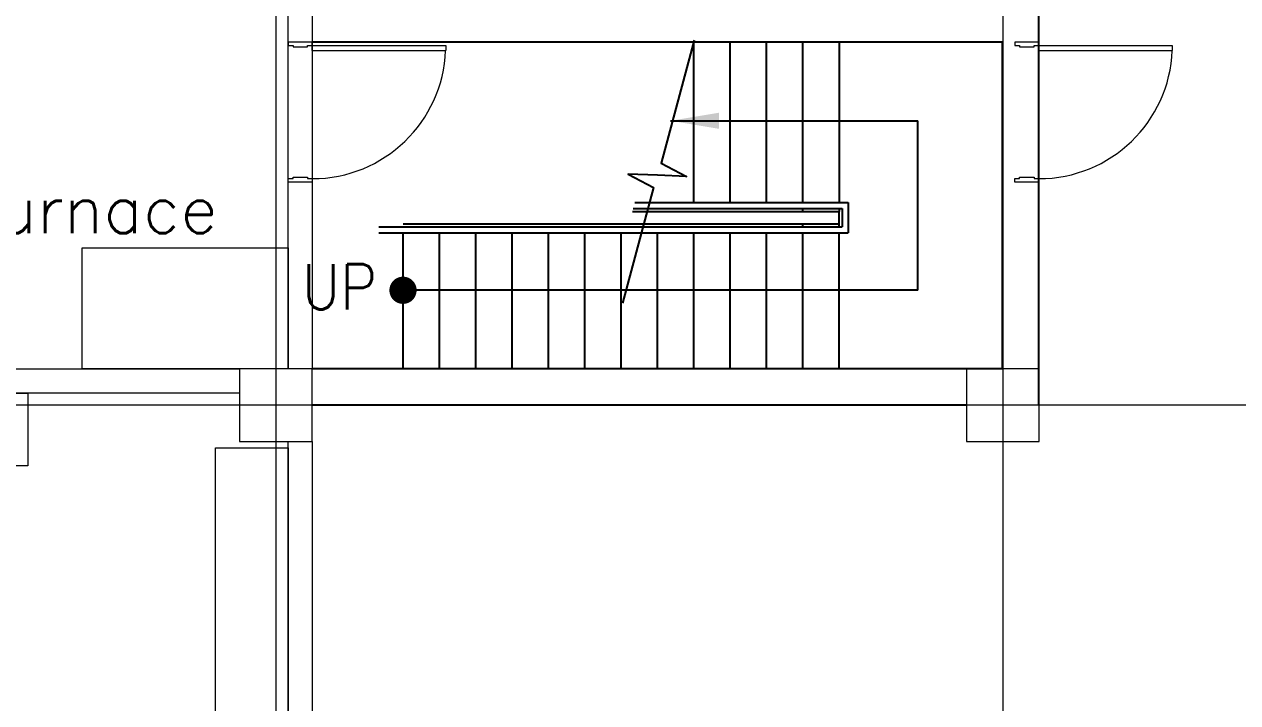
# Model space of a CAD drawing. Extents: x -59767 to 1106559, y -1290 to 1129522.
# Drawn here: x 90130 to 100148, y 293638 to 299242 of the extents above; entities that cross this region are included whole.
import ezdxf

# ---------------------------------------------------------------- set-up
doc = ezdxf.new("R2010")
doc.units = 0
doc.linetypes.add('CENTER', pattern=[2, 1.25, -0.25, 0.25, -0.25])
doc.layers.get('0').update_dxf_attribs({"linetype": 'CONTINUOUS', "lineweight": 9})
for name, color, linetype, lineweight in [('COLUMN', 2, 'CONTINUOUS', 9), ('TEXT', 3, 'CONTINUOUS', 9), ('WALL', 7, 'CONTINUOUS', 9), ('WALL_200', 3, 'CONTINUOUS', 9), ('중간선', 5, 'CONTINUOUS', 9), ('중심선', 1, 'CENTER', 9)]:
    doc.layers.add(name, color=color, linetype=linetype, lineweight=lineweight)
doc.layers.add('HATCH', color=6, linetype='CONTINUOUS')
doc.styles.add('ROMANS', font='romans.shx', dxfattribs={"bigfont": 'whgtxt.shx'})
doc.styles.get("Standard").update_dxf_attribs({"font": 'romans.shx', "bigfont": 'whtgtxt.shx'})

# ---------------------------------------------------------------- blocks, each defined once
blk = doc.blocks.new('column600')
at = {"layer": 'COLUMN', "linetype": 'Continuous'}
blk.add_lwpolyline([(-300, -300), (300, -300), (300, 300), (-300, 300)], close=True, dxfattribs=at)
blk = doc.blocks.new('ARR')
blk.add_solid([(3, -0.5), (3, 0.5), (0, 0)])

msp = doc.modelspace()

# ---------------------------------------------------------------- linework, layer by layer
at = {"layer": 'HATCH', "color": 7}
for p, q in [((98506.8, 296094.9), (98506.8, 299394.9)), ((98206.8, 299094.9), (92508.2, 299094.9)), ((95656.8, 297769.9), (95656.8, 299094.9)), ((95956.8, 297769.9), (95956.8, 299094.9)), ((96256.8, 297769.9), (96256.8, 299094.9)), ((96556.8, 297769.9), (96556.8, 299094.9)), ((96856.8, 299094.9), (96856.8, 297769.9)), ((98206.8, 296394.9), (98206.8, 299094.9)), ((95466.2, 298444.9), (97506.8, 298444.9)), ((97506.8, 297044.9), (97506.8, 298444.9)), ((95170.4, 297769.9), (96931.8, 297769.9)), ((96931.8, 297769.9), (96931.8, 297519.9)), ((95150.3, 297694.9), (96856.8, 297694.9)), ((95157, 297719.9), (96881.8, 297719.9)), ((96556.8, 297694.9), (96556.8, 297719.9)), ((96856.8, 297719.9), (96856.8, 297694.9)), ((96856.8, 297569.9), (96856.8, 297694.9)), ((96881.8, 297719.9), (96881.8, 297569.9)), ((93056.8, 297569.9), (96881.8, 297569.9)), ((93256.8, 297594.9), (96856.8, 297594.9)), ((96556.8, 297569.9), (96556.8, 297594.9)), ((93056.8, 297519.9), (96931.8, 297519.9)), ((93256.8, 296394.9), (93256.8, 297519.9)), ((93556.8, 296394.9), (93556.8, 297519.9)), ((93856.8, 296394.9), (93856.8, 297519.9)), ((94156.8, 296394.9), (94156.8, 297519.9)), ((94456.8, 296394.9), (94456.8, 297519.9)), ((94756.8, 296394.9), (94756.8, 297519.9)), ((95056.8, 296394.9), (95056.8, 297519.9)), ((95356.8, 296394.9), (95356.8, 297519.9)), ((95656.8, 296394.9), (95656.8, 297519.9)), ((95956.8, 296394.9), (95956.8, 297519.9)), ((96256.8, 296394.9), (96256.8, 297519.9)), ((96556.8, 296394.9), (96556.8, 297519.9)), ((96856.8, 296394.9), (96856.8, 297519.9)), ((97506.8, 297044.9), (93256.8, 297044.9)), ((98206.8, 296394.9), (92506.8, 296394.9)), ((97908.2, 296094.9), (92508.2, 296094.9))]:
    msp.add_line(p, q, dxfattribs=at)
msp.add_lwpolyline([(95661.6, 299111.4), (95389.2, 298095.1), (95597.1, 297984.7), (95356.8, 297994.8), (95116.6, 298004.9), (95324.4, 297894.6), (95068.3, 296938.7)], dxfattribs=at)
at = {"layer": 'HATCH', "color": 7, "const_width": 112.5}
msp.add_lwpolyline([(93313.1, 297044.9, -1), (93200.6, 297044.9, -1)], format="xyb", close=True, dxfattribs=at)
at = {"layer": 'WALL', "color": 0}
for p, q in [((92489.1, 299094.9), (92329.1, 299094.9)), ((92508.2, 299026.9), (92508.2, 299066.9)), ((92509.1, 299066.9), (93609.1, 299066.9)), ((93609.1, 299066.9), (93609.1, 299026.9)), ((98487.8, 299094.9), (98327.8, 299094.9)), ((98506.8, 299026.9), (98506.8, 299066.9)), ((98507.8, 299066.9), (99607.8, 299066.9)), ((99607.8, 299066.9), (99607.8, 299026.9)), ((92509.1, 299026.9), (93609.1, 299026.9)), ((98507.8, 299026.9), (99607.8, 299026.9)), ((92489.1, 297938.9), (92329.1, 297938.9)), ((98487.8, 297938.9), (98327.8, 297938.9))]:
    msp.add_line(p, q, dxfattribs=at)
for points in [[(92508.2, 299094.9), (92308.2, 299094.9), (92308.2, 299066.9), (92349.1, 299066.9), (92349.1, 299054.9), (92469.1, 299054.9), (92469.1, 299066.9), (92508.2, 299066.9)], [(98506.8, 299094.9), (98306.8, 299094.9), (98306.8, 299066.9), (98347.8, 299066.9), (98347.8, 299054.9), (98467.8, 299054.9), (98467.8, 299066.9), (98506.8, 299066.9)], [(92508.2, 297938.9), (92308.2, 297938.9), (92308.2, 297966.9), (92349.1, 297966.9), (92349.1, 297978.9), (92469.1, 297978.9), (92469.1, 297966.9), (92508.2, 297966.9)], [(98506.8, 297938.9), (98306.8, 297938.9), (98306.8, 297966.9), (98347.8, 297966.9), (98347.8, 297978.9), (98467.8, 297978.9), (98467.8, 297966.9), (98506.8, 297966.9)]]:
    msp.add_lwpolyline(points, close=True, dxfattribs=at)
for centre in [(92509.1, 299066.9), (98507.8, 299066.9)]:
    msp.add_arc(centre, 1100, 269.95054, 357.91604, dxfattribs=at)
at = {"layer": 'WALL_200', "ltscale": 0.5}
for points in [[(92508.2, 302794.9), (92508.2, 296394.8), (92308.2, 296394.8), (92308.2, 302794.9)], [(86508.2, 296394.9), (91908.2, 296394.9), (91908.2, 296194.9), (86508.2, 296194.9)], [(92508.2, 295794.9), (92508.2, 289394.9), (92308.2, 289394.9), (92308.2, 295794.9)]]:
    msp.add_lwpolyline(points, close=True, dxfattribs=at)
at = {"layer": '중간선'}
for points in [[(90608.2, 297394.8), (92308.2, 297394.8), (92308.2, 296394.8), (90608.2, 296394.8)], [(90158.2, 296194.8), (90158.2, 295594.8), (88358.2, 295594.8), (88358.2, 296194.8)], [(91708.2, 295744.7), (92308.2, 295744.7), (92308.2, 287944.7), (91708.2, 287944.7)]]:
    msp.add_lwpolyline(points, close=True, dxfattribs=at)
at = {"layer": '중심선'}
for p, q in [((92208.2, 303942.2), (92208.2, 240444.9)), ((98208.2, 303942.2), (98208.2, 240444.9)), ((154858.2, 296094.9), (62208.2, 296094.9))]:
    msp.add_line(p, q, dxfattribs=at)

# ---------------------------------------------------------------- block references
at = {"layer": 'COLUMN', "linetype": 'Continuous'}
for p in [(92208.2, 296094.9), (98208.2, 296094.9)]:
    msp.add_blockref('column600', p, dxfattribs=at)
at = {"layer": 'HATCH', "color": 7, "xscale": 133.3333333333333, "yscale": 133.3333333333333, "zscale": 133.3333333333333}
msp.add_blockref('ARR', (95466.2, 298444.9), dxfattribs=at)

# ---------------------------------------------------------------- texts
at = {"layer": 'HATCH', "color": 7, "style": 'ROMANS', "width": 0.9}
msp.add_text('UP', height=375, dxfattribs=at).set_placement((92420.6, 296886.5))
at = {"layer": 'TEXT', "lineweight": 9}
msp.add_text('Oxidation Furnace', height=400, dxfattribs=at).set_placement((86875, 297516.6))

doc.saveas('drawing.dxf')
